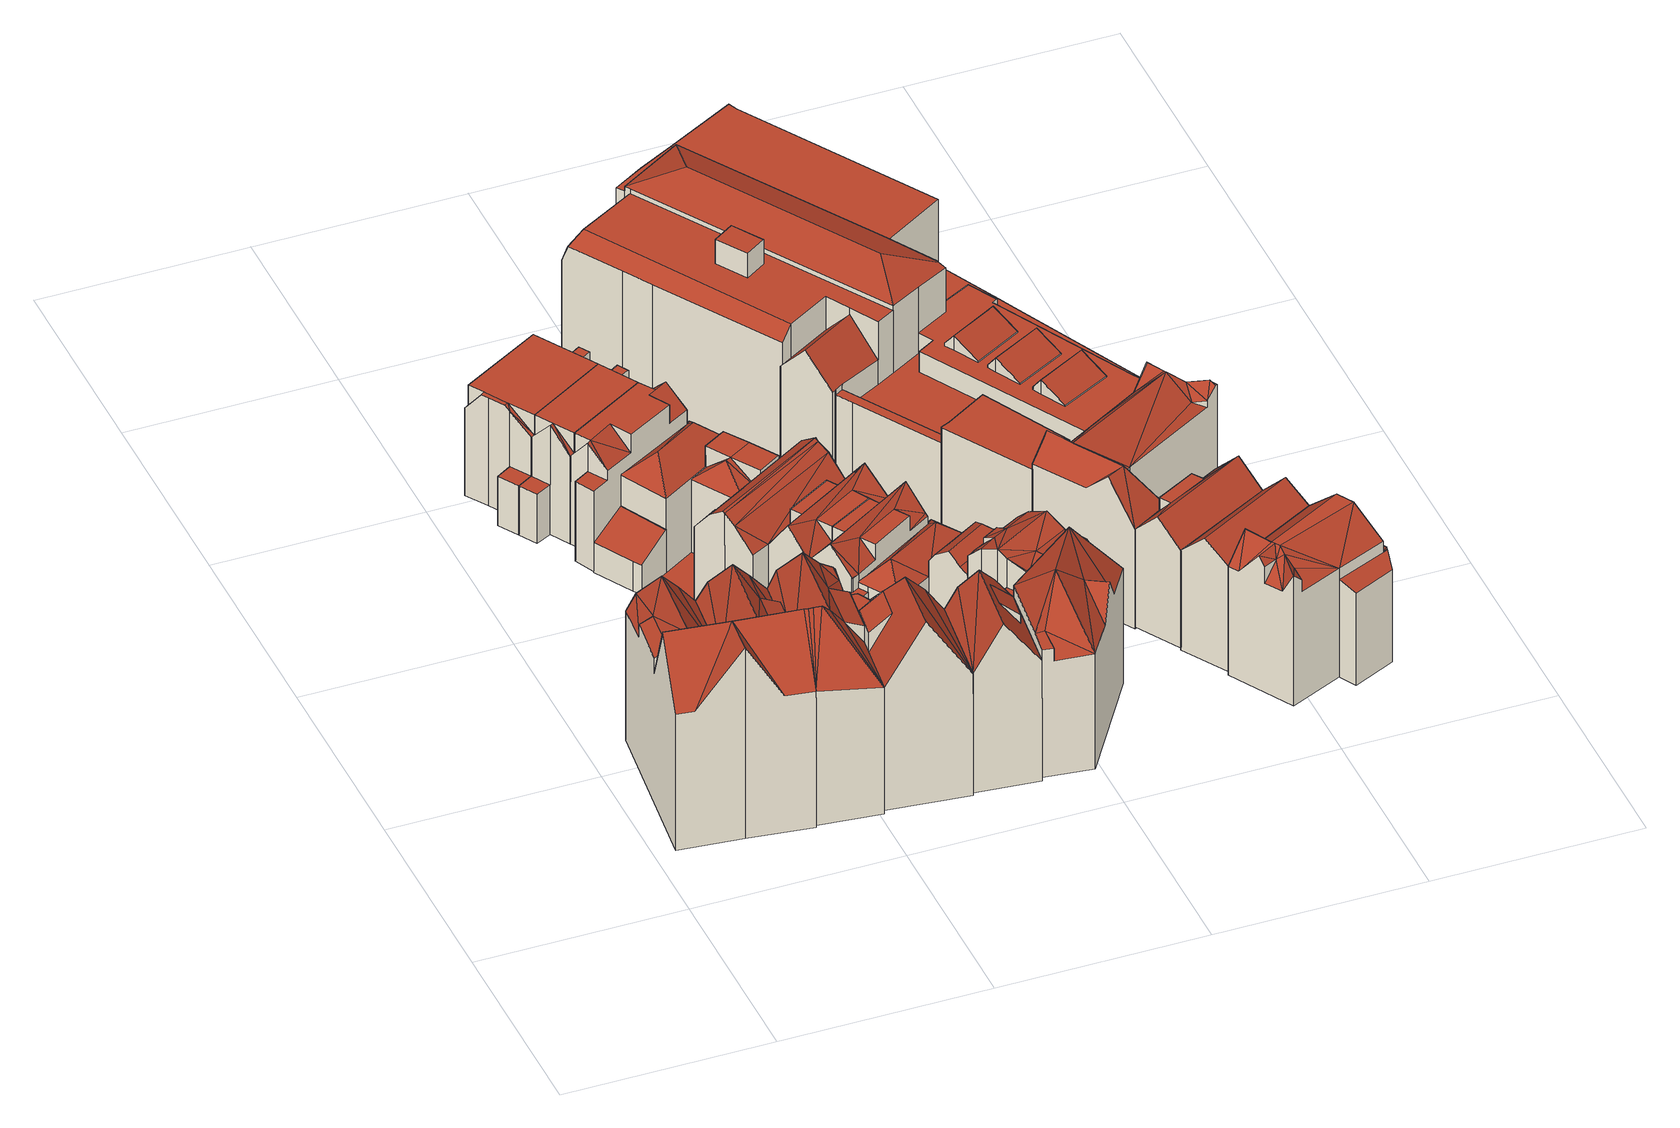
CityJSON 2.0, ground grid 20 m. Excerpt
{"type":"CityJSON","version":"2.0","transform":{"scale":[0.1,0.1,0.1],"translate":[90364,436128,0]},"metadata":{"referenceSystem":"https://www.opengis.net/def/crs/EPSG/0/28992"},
"CityObjects":{
"building1":{"type":"Building","attributes":{"measuredHeight":20.57,"yearOfConstruction":1911,"LAAGSTE_BOUWLAAG":"-1","AANTAL_BOUWLAGEN":"7","AANTAL_ADRESSEN":"3","WIJK":"Delfshaven","PANDSOORT":"Tussenpand","BUURT":"Tussendijken","HOOGSTE_BOUWLAAG":"3"},"address":[{"CountryName":"Nederland","LocalityName":"Rotterdam","ThoroughfareNumber":"9-11","ThoroughfareName":"Schiedamseweg","PostalCode":"3026AA"}],"geometry":[{"type":"Solid","lod":"2","boundaries":[[[[0,1,2]],[[3,4,5]],[[6,7,8,9,10,11]],[[12,13,11,10,14,15]],[[16,17,5,4,2,1,15,14,18]],[[19,16,18,9,8]],[[7,19,8]],[[13,12,20]],[[11,13,6]],[[6,20,21]],[[6,13,20]],[[6,21,7]],[[7,21,17]],[[21,5,17]],[[12,15,1]],[[20,0,21]],[[12,1,0]],[[21,0,3]],[[20,12,0]],[[21,3,5]],[[7,17,16,19]],[[0,2,4,3]],[[9,18,14,10]]]],"semantics":{"surfaces":[{"type":"WallSurface"},{"type":"RoofSurface"},{"type":"GroundSurface"}],"values":[[0,0,0,0,0,0,1,1,1,1,1,1,1,1,1,1,1,1,1,1,1,1,2]]}}]},
"building2":{"type":"Building","attributes":{"measuredHeight":20.52,"yearOfConstruction":1911,"LAAGSTE_BOUWLAAG":"-1","AANTAL_BOUWLAGEN":"7","AANTAL_ADRESSEN":"2","WIJK":"Delfshaven","PANDSOORT":"Tussenpand","BUURT":"Tussendijken","HOOGSTE_BOUWLAAG":"3"},"address":[{"CountryName":"Nederland","LocalityName":"Rotterdam","ThoroughfareNumber":"9-9","ThoroughfareName":"Schiedamseweg","PostalCode":"3026AA"}],"geometry":[{"type":"Solid","lod":"2","boundaries":[[[[22,23,8,9,24]],[[6,11,10,9,8,7]],[[25,26,27,28,29,22,24,30]],[[27,26,31]],[[32,25,30,10,11,33]],[[32,33,34]],[[28,35,29]],[[29,36,7]],[[29,35,36]],[[36,6,7]],[[33,11,6]],[[34,6,36]],[[34,33,6]],[[29,7,23,22]],[[31,36,35]],[[32,34,31]],[[25,32,26]],[[26,32,31]],[[31,34,36]],[[27,31,35,28]],[[23,7,8]],[[24,9,10,30]]]],"semantics":{"surfaces":[{"type":"WallSurface"},{"type":"RoofSurface"},{"type":"GroundSurface"}],"values":[[0,0,0,0,0,1,1,1,1,1,1,1,1,1,1,1,1,1,1,1,1,2]]}}]},
"building3":{"type":"Building","attributes":{"measuredHeight":20.33,"yearOfConstruction":1911,"LAAGSTE_BOUWLAAG":"-1","AANTAL_BOUWLAGEN":"6","AANTAL_ADRESSEN":"3","WIJK":"Delfshaven","PANDSOORT":"Tussenpand","BUURT":"Tussendijken","HOOGSTE_BOUWLAAG":"3"},"address":[{"CountryName":"Nederland","LocalityName":"Rotterdam","ThoroughfareNumber":"5-7","ThoroughfareName":"Schiedamseweg","PostalCode":"3026AA"}],"geometry":[{"type":"Solid","lod":"2","boundaries":[[[[37,38,39,40]],[[25,41,42,39,38,43]],[[40,44,45,37]],[[46,47,48,49,50,45,44,51]],[[49,22,52,50]],[[47,53,48]],[[52,22,29,54,25,43]],[[46,51,55]],[[46,55,53,47]],[[56,57,58]],[[56,29,59]],[[56,54,29]],[[56,59,57]],[[41,25,54]],[[60,54,56]],[[60,41,54]],[[49,58,22]],[[57,59,22]],[[58,57,22]],[[59,29,22]],[[49,56,58]],[[49,53,56]],[[48,53,49]],[[55,60,56]],[[55,56,53]],[[44,39,42]],[[44,55,51]],[[40,39,44]],[[44,42,55]],[[42,60,55]],[[42,41,60]],[[37,45,50,52,43,38]]]],"semantics":{"surfaces":[{"type":"WallSurface"},{"type":"RoofSurface"},{"type":"GroundSurface"}],"values":[[0,0,0,0,0,0,0,0,1,1,1,1,1,1,1,1,1,1,1,1,1,1,1,1,1,1,1,1,1,1,1,2]]}}]},
"building4":{"type":"Building","attributes":{"measuredHeight":11.63,"yearOfConstruction":1896,"LAAGSTE_BOUWLAAG":1,"AANTAL_BOUWLAGEN":4,"AANTAL_ADRESSEN":2,"WIJK":"Delfshaven","PANDSOORT":"Tussenpand","BUURT":"Tussendijken","HOOGSTE_BOUWLAAG":2},"address":[{"CountryName":"Nederland","LocalityName":"Rotterdam","ThoroughfareNumber":"471-471","ThoroughfareName":"Mathenesserdijk","PostalCode":"3026GJ"}],"children":["building4-1"],"geometry":[{"type":"Solid","lod":"2","boundaries":[[[[61,62,63]],[[64,61,63,65]],[[65,66,64]],[[67,66,65,63,62]],[[68,69,70,71]],[[72,73,74,75,76]],[[69,77,76,75,78,70]],[[78,79,80,70]],[[81,82,83,84,68,71,85,86,87]],[[83,88,84]],[[89,90,91,92]],[[87,89,92,81]],[[93,94,95]],[[85,80,79,86]],[[96,91,90,74,73,95,94]],[[69,88,77]],[[68,84,69]],[[69,84,88]],[[82,96,94,93,88,83]],[[70,80,85,71]],[[72,93,95]],[[72,95,73]],[[76,77,88,93,72]],[[92,62,61]],[[67,82,66]],[[82,62,96]],[[92,91,96]],[[64,81,92]],[[92,96,62]],[[82,81,64]],[[66,82,64]],[[67,62,82]],[[64,92,61]],[[89,87,86,79,78,75,74,90]]]],"semantics":{"surfaces":[{"type":"WallSurface"},{"type":"RoofSurface"},{"type":"GroundSurface"}],"values":[[0,0,0,1,0,0,0,0,0,0,0,0,0,0,0,1,1,1,1,1,1,1,1,1,1,1,1,1,1,1,1,1,1,2]]}}]},
"building4-1":{"type":"BuildingInstallation","parents":["building4"],"geometry":[{"type":"MultiSurface","lod":"2","boundaries":[[[61,62,63]],[[64,61,63,65]],[[65,66,64]],[[67,66,65,63,62]]],"semantics":{"surfaces":[{"type":"WallSurface"},{"type":"RoofSurface"}],"values":[0,0,0,1]}}]},
"building5":{"type":"Building","attributes":{"measuredHeight":19.9,"yearOfConstruction":1911,"LAAGSTE_BOUWLAAG":"-1","AANTAL_BOUWLAGEN":"6","AANTAL_ADRESSEN":"1","WIJK":"Delfshaven","PANDSOORT":"Tussenpand","BUURT":"Tussendijken","HOOGSTE_BOUWLAAG":"3"},"address":[{"CountryName":"Nederland","LocalityName":"Rotterdam","ThoroughfareNumber":"5B","ThoroughfareName":"Schiedamseweg","PostalCode":"3026AA"}],"geometry":[{"type":"Solid","lod":"2","boundaries":[[[[97,98,99,100,101]],[[102,103,104]],[[105,106,107]],[[108,109,110,111,112,113,102,104,107,106,114]],[[115,116,113,112,117]],[[118,119,120,121]],[[119,100,99,120]],[[101,111,110,97]],[[122,99,98,123]],[[124,122,123,125,126]],[[127,125,123,128]],[[114,127,128,108]],[[115,117,129,130,124,126]],[[129,118,121,130]],[[107,104,103,105]],[[102,113,116,131,127,114,106,105,103]],[[110,109,108,128,123,98,97]],[[131,125,127]],[[125,131,115]],[[125,115,126]],[[131,116,115]],[[120,99,122,124,130,121]],[[111,101,100,119,118,129,117,112]]]],"semantics":{"surfaces":[{"type":"WallSurface"},{"type":"RoofSurface"},{"type":"GroundSurface"}],"values":[[0,0,0,0,0,0,0,0,0,0,0,0,0,0,1,1,1,1,1,1,1,1,2]]}}]},
"building6":{"type":"Building","attributes":{"measuredHeight":11.65,"yearOfConstruction":1896,"LAAGSTE_BOUWLAAG":0,"AANTAL_BOUWLAGEN":3,"AANTAL_ADRESSEN":1,"WIJK":"Delfshaven","PANDSOORT":"Tussenpand","BUURT":"Tussendijken","HOOGSTE_BOUWLAAG":2},"address":[{"CountryName":"Nederland","LocalityName":"Rotterdam","ThoroughfareNumber":"473","ThoroughfareName":"Mathenesserdijk","PostalCode":"3026GJ"}],"children":["building6-1"],"geometry":[{"type":"Solid","lod":"2","boundaries":[[[[132,133,134]],[[135,136,137,138,139]],[[136,132,134,137]],[[137,134,133,139,138]],[[140,141,142,143,144,145,146]],[[68,84,83,82,81,87,86,85,71]],[[146,147,140]],[[147,83,84]],[[143,87,81,144]],[[148,85,86,149]],[[150,68,71,151]],[[152,142,141,150,151]],[[151,148,149,152]],[[147,146,145,82,83]],[[147,150,141]],[[147,141,140]],[[71,85,148,151]],[[84,68,150]],[[147,84,150]],[[132,81,82]],[[135,139,145]],[[135,144,136]],[[132,82,133]],[[135,145,144]],[[82,145,139]],[[136,144,81,132]],[[82,139,133]],[[152,149,86,87,143,142]]]],"semantics":{"surfaces":[{"type":"WallSurface"},{"type":"RoofSurface"},{"type":"GroundSurface"}],"values":[[0,0,0,1,0,0,0,0,0,0,0,0,0,1,1,1,1,1,1,1,1,1,1,1,1,1,1,2]]}}]},
"building6-1":{"type":"BuildingInstallation","parents":["building6"],"geometry":[{"type":"MultiSurface","lod":"2","boundaries":[[[132,133,134]],[[135,136,137,138,139]],[[136,132,134,137]],[[137,134,133,139,138]]],"semantics":{"surfaces":[{"type":"WallSurface"},{"type":"RoofSurface"}],"values":[0,0,0,1]}}]},
"building7":{"type":"Building","attributes":{"measuredHeight":11.61,"yearOfConstruction":1897,"LAAGSTE_BOUWLAAG":"0","AANTAL_BOUWLAGEN":"3","AANTAL_ADRESSEN":"2","WIJK":"Delfshaven","PANDSOORT":"Tussenpand","BUURT":"Tussendijken","HOOGSTE_BOUWLAAG":"2"},"address":[{"CountryName":"Nederland","LocalityName":"Rotterdam","ThoroughfareNumber":"475-475","ThoroughfareName":"Mathenesserdijk","PostalCode":"3026GJ"}],"geometry":[{"type":"Solid","lod":"2","boundaries":[[[[153,154,155]],[[156,157,158,143,144]],[[159,146,140]],[[160,161,162]],[[142,141,140,146,145,144,143]],[[163,164,165,166]],[[167,165,164,168]],[[153,160,162,169,170,167,168,158,157,154]],[[163,166,171,141,142]],[[169,171,166,170]],[[144,145,172]],[[162,159,169]],[[169,159,171]],[[162,161,159]],[[159,140,141]],[[159,141,171]],[[156,144,172]],[[172,155,154,157,156]],[[159,161,160,153,155,172,145,146]],[[166,165,167,170]],[[142,143,158,168,164,163]]]],"semantics":{"surfaces":[{"type":"WallSurface"},{"type":"RoofSurface"},{"type":"GroundSurface"}],"values":[[0,0,0,0,0,0,0,0,0,0,1,1,1,1,1,1,1,1,1,1,2]]}}]},
"building8":{"type":"Building","attributes":{"measuredHeight":10.4,"yearOfConstruction":1897,"LAAGSTE_BOUWLAAG":"-0.5","AANTAL_BOUWLAGEN":"4","AANTAL_ADRESSEN":"1","WIJK":"Delfshaven","PANDSOORT":"Tussenpand","BUURT":"Tussendijken","HOOGSTE_BOUWLAAG":"2"},"address":[{"CountryName":"Nederland","LocalityName":"Rotterdam","ThoroughfareNumber":"477","ThoroughfareName":"Mathenesserdijk","PostalCode":"3026GJ"}],"children":["building8-1","building8-2"]},
"building8-1":{"type":"BuildingPart","parents":["building8"],"geometry":[{"type":"Solid","lod":"2","boundaries":[[[[173,174,175,176]],[[177,178,179,180]],[[181,177,180,182]],[[176,181,182,173]],[[174,179,178,175]],[[181,176,175,178,177]],[[180,179,174,173,182]]]],"semantics":{"surfaces":[{"type":"ClosureSurface"},{"type":"WallSurface"},{"type":"RoofSurface"},{"type":"GroundSurface"}],"values":[[0,1,1,1,1,2,3]]}}]},
"building8-2":{"type":"BuildingPart","parents":["building8"],"geometry":[{"type":"Solid","lod":"2","boundaries":[[[[176,173,183,184,185]],[[186,187,188,189]],[[185,190,175,176]],[[190,188,187,174,175]],[[183,186,189,184]],[[191,190,185]],[[189,188,192]],[[188,190,191]],[[188,191,192]],[[192,191,185,184]],[[184,189,192]],[[173,174,187,186,183]],[[176,175,174,173]]]],"semantics":{"surfaces":[{"type":"WallSurface"},{"type":"RoofSurface"},{"type":"GroundSurface"},{"type":"ClosureSurface"}],"values":[[0,0,0,0,0,1,1,1,1,1,1,2,3]]}}]},
"building9":{"type":"Building","attributes":{"measuredHeight":10.39,"yearOfConstruction":1897,"LAAGSTE_BOUWLAAG":"-1","AANTAL_BOUWLAGEN":"5","AANTAL_ADRESSEN":"2","WIJK":"Delfshaven","PANDSOORT":"Tussenpand","BUURT":"Tussendijken","HOOGSTE_BOUWLAAG":"3"},"address":[{"CountryName":"Nederland","LocalityName":"Rotterdam","ThoroughfareNumber":"479-479","ThoroughfareName":"Mathenesserdijk","PostalCode":"3026GK"}],"children":["building9-1","building9-2"]},
"building9-1":{"type":"BuildingPart","parents":["building9"],"geometry":[{"type":"Solid","lod":"2","boundaries":[[[[193,194,195,196]],[[197,198,182,199]],[[194,197,199,195]],[[200,193,196,201]],[[202,200,201,203]],[[204,182,198,205]],[[198,197,194,193,200,202,205]],[[203,201,196,195,199,182,204]],[[203,204,205,202]]]],"semantics":{"surfaces":[{"type":"WallSurface"},{"type":"RoofSurface"},{"type":"GroundSurface"},{"type":"ClosureSurface"}],"values":[[0,0,0,0,0,0,1,2,3]]}}]},
"building9-2":{"type":"BuildingPart","parents":["building9"],"geometry":[{"type":"Solid","lod":"2","boundaries":[[[[206,207,184,183,204,205,208,209,210]],[[211,212,213,214]],[[215,216,217,218,219,202,203,220,221]],[[222,207,206]],[[215,222,216]],[[219,208,205,202]],[[223,210,209]],[[217,223,218]],[[220,213,212,221]],[[214,183,184,211]],[[221,212,215]],[[211,222,212]],[[212,222,215]],[[224,209,208]],[[223,209,224]],[[219,224,208]],[[222,223,217,216]],[[184,207,222]],[[206,210,223,222]],[[211,184,222]],[[218,224,219]],[[218,223,224]],[[204,183,214,213,220,203]],[[202,205,204,203]]]],"semantics":{"surfaces":[{"type":"WallSurface"},{"type":"RoofSurface"},{"type":"GroundSurface"},{"type":"ClosureSurface"}],"values":[[0,0,0,0,0,0,0,0,0,0,1,1,1,1,1,1,1,1,1,1,1,1,2,3]]}}]},
"building10":{"type":"Building","attributes":{"measuredHeight":17.69},"children":["building10-1"],"geometry":[{"type":"Solid","lod":"2","boundaries":[[[[225,226,227]],[[226,228,229,227]],[[228,230,229]],[[225,230,228,226]],[[231,232,233,234,235]],[[124,236,237,115,126]],[[231,238,115,237,232]],[[239,240,241,242]],[[126,239,242,124]],[[240,235,234,241]],[[126,115,239]],[[243,240,239]],[[115,238,243]],[[239,115,243]],[[231,235,240,243,238],[227,229,230,225]],[[232,237,236,244,245,233]],[[244,236,124,242]],[[233,245,241,234]],[[245,244,242,241]]]],"semantics":{"surfaces":[{"type":"WallSurface"},{"type":"RoofSurface"},{"type":"GroundSurface"},{"type":"ClosureSurface"}],"values":[[0,0,0,1,0,0,0,0,0,0,1,1,1,1,1,2,3,3,3]]}}]},
"building10-1":{"type":"BuildingInstallation","parents":["building10"],"geometry":[{"type":"MultiSurface","lod":"2","boundaries":[[[225,230,228,226]],[[225,226,227]],[[226,228,229,227]],[[228,230,229]]],"semantics":{"surfaces":[{"type":"RoofSurface"},{"type":"WallSurface"}],"values":[0,1,1,1]}}]},
"building11":{"type":"Building","attributes":{"measuredHeight":13.03,"yearOfConstruction":1897,"LAAGSTE_BOUWLAAG":"-1","AANTAL_BOUWLAGEN":"4","AANTAL_ADRESSEN":"4","WIJK":"Delfshaven","PANDSOORT":"Tussenpand","BUURT":"Tussendijken","HOOGSTE_BOUWLAAG":"2"},"address":[{"CountryName":"Nederland","LocalityName":"Rotterdam","ThoroughfareNumber":"481-483","ThoroughfareName":"Mathenesserdijk","PostalCode":"3026GK"}],"geometry":[{"type":"Solid","lod":"2","boundaries":[[[[220,201,246,247]],[[201,196,248,246]],[[249,250,251,252,253]],[[254,253,252,220,247,255]],[[196,195,256,248]],[[195,199,257,256]],[[258,259,260,257,199,261]],[[262,263,264,258,261]],[[265,263,262,266]],[[250,265,266,251]],[[255,260,259,254]],[[253,258,264]],[[249,253,264]],[[254,259,258]],[[253,254,258]],[[255,247,246]],[[246,248,260]],[[255,246,260]],[[248,256,260]],[[256,257,260]],[[265,264,263]],[[250,249,265]],[[249,264,265]],[[220,252,251,266,262,261,199,195,196,201]]]],"semantics":{"surfaces":[{"type":"WallSurface"},{"type":"RoofSurface"},{"type":"GroundSurface"}],"values":[[0,0,0,0,0,0,0,0,0,0,1,1,1,1,1,1,1,1,1,1,1,1,1,2]]}}]},
"building12":{"type":"Building","attributes":{"measuredHeight":12.34,"yearOfConstruction":1897,"LAAGSTE_BOUWLAAG":"-0.5","AANTAL_BOUWLAGEN":"5","AANTAL_ADRESSEN":"2","WIJK":"Delfshaven","PANDSOORT":"Tussenpand","BUURT":"Tussendijken","HOOGSTE_BOUWLAAG":"2"},"address":[{"CountryName":"Nederland","LocalityName":"Rotterdam","ThoroughfareNumber":"485-485","ThoroughfareName":"Mathenesserdijk","PostalCode":"3026GK"}],"geometry":[{"type":"Solid","lod":"2","boundaries":[[[[267,268,269,270,250]],[[271,272,273]],[[274,275,276,277,265]],[[278,279,280]],[[281,282,271,273,276,275,269,268]],[[283,284,285]],[[281,286,282]],[[280,279,285,284,250,270,274,265]],[[285,279,278,283]],[[273,272,276]],[[267,272,286]],[[272,277,276]],[[267,277,272]],[[268,286,281]],[[268,267,286]],[[250,284,283]],[[278,280,265]],[[267,283,278]],[[267,250,283]],[[267,278,277]],[[278,265,277]],[[286,272,271,282]],[[269,275,274,270]]]],"semantics":{"surfaces":[{"type":"WallSurface"},{"type":"RoofSurface"},{"type":"GroundSurface"}],"values":[[0,0,0,0,0,0,0,0,1,1,1,1,1,1,1,1,1,1,1,1,1,1,2]]}}]},
"building13":{"type":"Building","attributes":{"measuredHeight":17.69,"yearOfConstruction":1912,"LAAGSTE_BOUWLAAG":"-1","AANTAL_BOUWLAGEN":"6","AANTAL_ADRESSEN":"3","WIJK":"Delfshaven","PANDSOORT":"Tussenpand","BUURT":"Tussendijken","HOOGSTE_BOUWLAAG":"3"},"address":[{"CountryName":"Nederland","LocalityName":"Rotterdam","ThoroughfareNumber":"3-3","ThoroughfareName":"Schiedamseweg","PostalCode":"3026AA"}],"children":["building13-1"]},
"building13-1":{"type":"BuildingPart","attributes":{"measuredHeight":4.65},"parents":["building13"],"geometry":[{"type":"Solid","lod":"2","boundaries":[[[[245,233,234,241]],[[287,288,130,121]],[[288,236,124,130]],[[233,287,121,234]],[[124,242,241,234,121,130]],[[245,244,236,288,287,233]],[[236,244,242,124]],[[244,245,241,242]]]],"semantics":{"surfaces":[{"type":"ClosureSurface"},{"type":"WallSurface"},{"type":"RoofSurface"},{"type":"GroundSurface"}],"values":[[0,1,1,1,2,3,0,0]]}}]},
"building14":{"type":"Building","attributes":{"measuredHeight":12.3,"yearOfConstruction":1897,"LAAGSTE_BOUWLAAG":"0","AANTAL_BOUWLAGEN":"1","AANTAL_ADRESSEN":"2","WIJK":"Delfshaven","BUURT":"Tussendijken","HOOGSTE_BOUWLAAG":"0"},"address":[{"CountryName":"Nederland","LocalityName":"Rotterdam","ThoroughfareNumber":"487-487","ThoroughfareName":"Mathenesserdijk","PostalCode":"3026GK"}],"geometry":[{"type":"Solid","lod":"2","boundaries":[[[[289,290,291]],[[292,281,282]],[[293,271,273]],[[294,295,296,297]],[[298,299,300]],[[276,275,296,295,301]],[[294,297,302,303]],[[290,289,298,300,303,302,304,305]],[[306,307,308,269,268]],[[304,308,307,305]],[[282,281,268,269,275,276,273,271]],[[303,301,295]],[[303,295,294]],[[300,299,303]],[[299,301,303]],[[306,299,291]],[[306,301,299]],[[305,307,290]],[[307,291,290]],[[307,306,291]],[[282,271,293,292]],[[291,299,298,289]],[[268,281,292]],[[293,273,276]],[[306,292,293]],[[306,268,292]],[[306,293,301]],[[293,276,301]],[[304,302,297,296,275,269,308]]]],"semantics":{"surfaces":[{"type":"WallSurface"},{"type":"RoofSurface"},{"type":"GroundSurface"}],"values":[[0,0,0,0,0,0,0,0,0,0,0,1,1,1,1,1,1,1,1,1,1,1,1,1,1,1,1,1,2]]}}]},
"building15":{"type":"Building","attributes":{"measuredHeight":10.93,"yearOfConstruction":1892,"LAAGSTE_BOUWLAAG":"0","AANTAL_BOUWLAGEN":"3","AANTAL_ADRESSEN":"1","WIJK":"Delfshaven","PANDSOORT":"Tussenpand","BUURT":"Tussendijken","HOOGSTE_BOUWLAAG":"2"},"address":[{"CountryName":"Nederland","LocalityName":"Rotterdam","ThoroughfareNumber":"491","ThoroughfareName":"Mathenesserdijk","PostalCode":"3026GK"}],"geometry":[{"type":"Solid","lod":"2","boundaries":[[[[309,310,308,304]],[[311,312,313,314]],[[312,308,310,313]],[[304,302,315,309]],[[316,315,302,297,317,318]],[[297,296,319,317]],[[296,320,321,319]],[[322,321,320,323]],[[324,322,323,325]],[[326,327,328,329]],[[314,326,329,311]],[[324,325,328,327,330]],[[330,316,318,324]],[[331,316,330,327]],[[313,309,332]],[[313,310,309]],[[331,315,316]],[[309,331,332]],[[309,315,331]],[[326,331,327]],[[332,331,326]],[[314,332,326]],[[314,313,332]],[[319,321,322,324,318,317]],[[308,312,311,329,328,325,323,320,296,297,302,304]]]],"semantics":{"surfaces":[{"type":"WallSurface"},{"type":"RoofSurface"},{"type":"GroundSurface"}],"values":[[0,0,0,0,0,0,0,0,0,0,0,0,0,1,1,1,1,1,1,1,1,1,1,1,2]]}}]},
"building16":{"type":"Building","attributes":{"measuredHeight":14.86,"yearOfConstruction":1912,"LAAGSTE_BOUWLAAG":"2","AANTAL_BOUWLAGEN":"6","AANTAL_ADRESSEN":"3","WIJK":"Delfshaven","PANDSOORT":"Tussenpand","BUURT":"Tussendijken","HOOGSTE_BOUWLAAG":"3"},"address":[{"CountryName":"Nederland","LocalityName":"Rotterdam","ThoroughfareNumber":"493-493","ThoroughfareName":"Mathenesserdijk","PostalCode":"3026GK"}],"children":["building16-1","building16-2"]},
"building16-1":{"type":"BuildingPart","parents":["building16"],"geometry":[{"type":"Solid","lod":"2","boundaries":[[[[333,334,335,336,337,338]],[[339,337,336,340]],[[341,333,338,342]],[[343,344,345,334,333,341]],[[342,338,337,339]],[[346,347,348,349,340,336,335]],[[348,347,344,343]],[[346,335,334,345]],[[342,349,348,343,341]],[[347,346,345,344]],[[342,339,340,349]]]],"semantics":{"surfaces":[{"type":"WallSurface"},{"type":"RoofSurface"},{"type":"GroundSurface"},{"type":"ClosureSurface"}],"values":[[0,0,0,1,1,2,3,3,3,3,3]]}}]},
"building16-2":{"type":"BuildingPart","parents":["building16"],"geometry":[{"type":"Solid","lod":"2","boundaries":[[[[350,351,352,335,334]],[[353,354,355,356,357,358,359,360]],[[357,352,351,358]],[[361,362,363]],[[364,365,366,367,356,355,368]],[[369,350,334,345]],[[370,354,353]],[[371,341,342,339,372]],[[343,341,371,373]],[[374,375,372,339,340]],[[376,375,374,377,378,379]],[[366,362,361,378,377,367]],[[380,360,359]],[[343,373,381,382,344]],[[382,369,345,344]],[[379,381,373,376]],[[364,368,370]],[[370,380,382]],[[370,353,360]],[[370,360,380]],[[380,369,382]],[[364,370,382]],[[361,363,378]],[[378,381,379]],[[363,381,378]],[[365,364,363]],[[363,382,381]],[[364,382,363]],[[380,359,358]],[[369,351,350]],[[380,358,369]],[[369,358,351]],[[365,363,362,366]],[[355,354,370,368]],[[373,371,372,375,376]],[[348,347,346,335,352,357,356,367,377,374,340,349]],[[341,343,348,349,342]],[[345,334,335,346]],[[344,345,346,347]],[[343,344,347,348]],[[349,340,339,342]]]],"semantics":{"surfaces":[{"type":"WallSurface"},{"type":"RoofSurface"},{"type":"GroundSurface"},{"type":"ClosureSurface"}],"values":[[0,0,0,0,0,0,0,0,0,0,0,0,0,0,0,0,1,1,1,1,1,1,1,1,1,1,1,1,1,1,1,1,1,1,1,2,3,3,3,3,3]]}}]},
"building17":{"type":"Building","attributes":{"measuredHeight":18.66,"yearOfConstruction":1912,"LAAGSTE_BOUWLAAG":"0","AANTAL_BOUWLAGEN":"5","AANTAL_ADRESSEN":"4","WIJK":"Delfshaven","PANDSOORT":"Tussenpand","BUURT":"Tussendijken","HOOGSTE_BOUWLAAG":"3"},"address":[{"CountryName":"Nederland","LocalityName":"Rotterdam","ThoroughfareNumber":"1-1","ThoroughfareName":"Schiedamseweg","PostalCode":"3026AA"}],"geometry":[{"type":"Solid","lod":"2","boundaries":[[[[383,384,385,386,387,388,389]],[[390,391,392,385,384,393]],[[394,395,396]],[[389,396,395,397,398,383]],[[399,378,400,390,393]],[[399,401,402,378]],[[403,402,401,398,397]],[[404,402,403]],[[387,405,388]],[[404,403,394]],[[389,394,396]],[[389,404,394]],[[400,378,406]],[[406,402,404]],[[406,378,402]],[[385,392,407]],[[407,400,406]],[[385,407,406]],[[388,405,389]],[[386,406,405]],[[405,404,389]],[[385,406,386]],[[406,404,405]],[[390,400,407,391]],[[392,391,407]],[[386,405,387]],[[394,403,397,395]],[[393,384,383,398,401,399]]]],"semantics":{"surfaces":[{"type":"WallSurface"},{"type":"RoofSurface"},{"type":"GroundSurface"}],"values":[[0,0,0,0,0,0,0,1,1,1,1,1,1,1,1,1,1,1,1,1,1,1,1,1,1,1,1,2]]}}]},
"building18":{"type":"Building","attributes":{"measuredHeight":11.76,"yearOfConstruction":1912,"LAAGSTE_BOUWLAAG":"-1","AANTAL_BOUWLAGEN":"7","WIJK":"Delfshaven","PANDSOORT":"Tussenpand","BUURT":"Tussendijken","HOOGSTE_BOUWLAAG":"3"},"geometry":[{"type":"Solid","lod":"2","boundaries":[[[[408,409,410,411]],[[412,413,414,415]],[[416,408,411,417]],[[415,418,419,412]],[[410,409,414,413,420,421,422]],[[417,419,418,416]],[[423,424,425]],[[424,422,421,425]],[[424,410,422]],[[411,410,424]],[[412,419,413]],[[417,423,419]],[[419,423,413]],[[423,420,413]],[[425,421,420,423]],[[417,411,424,423]],[[409,408,416,418,415,414]]]],"semantics":{"surfaces":[{"type":"WallSurface"},{"type":"RoofSurface"},{"type":"GroundSurface"}],"values":[[0,0,0,0,0,0,1,1,1,1,1,1,1,1,1,1,2]]}}]},
"building19":{"type":"Building","attributes":{"measuredHeight":17.91},"children":["building19-1","building19-2","building19-3"],"geometry":[{"type":"Solid","lod":"2","boundaries":[[[[426,427,428,429]],[[427,430,431,428]],[[432,426,429,433]],[[433,434,435,432]],[[434,436,437,435]],[[436,431,430,437]],[[433,429,428,431]],[[431,436,434,433]],[[438,439,440,441]],[[442,443,444,445]],[[446,447,448,449]],[[447,442,445,448]],[[449,438,441,446]],[[439,444,443,440]],[[449,448,445,444]],[[444,439,438,449]],[[450,451,452,453]],[[454,450,453,455]],[[456,452,451,457]],[[458,459,460,461]],[[459,456,457,460]],[[461,454,455,458]],[[451,450,454,461]],[[461,460,457,451]],[[462,463,464,465]],[[466,467,468,469,470]],[[471,472,473,474,475]],[[471,468,467,472]],[[476,477,478,479]],[[477,480,481,478]],[[482,483,484,485]],[[486,487,488,489]],[[490,471,475,491]],[[492,474,473,493]],[[494,495,496,497]],[[498,499,500,501]],[[483,502,503,484]],[[504,482,485,505]],[[506,507,508,509]],[[510,511,512,513,514]],[[513,486,489,514]],[[480,515,516,481]],[[517,518,519,520]],[[521,522,523,524]],[[525,523,522,526]],[[509,527,497,506]],[[528,529,530,531]],[[532,533,534,535,536]],[[537,533,532,538]],[[539,540,508,507,541]],[[507,542,543,541]],[[539,544,545,540]],[[546,525,526,547]],[[531,546,547,548]],[[549,550,551,552]],[[552,496,495,553,549]],[[543,542,554,555,556,557]],[[558,551,550,555,554]],[[556,559,560,557]],[[561,562,528,531,548]],[[560,559,563,564,565]],[[563,566,567,564]],[[566,562,561,567]],[[538,568,530,529,537]],[[534,569,570,535]],[[569,469,468,570]],[[470,571,572,466]],[[572,571,573,574,464,463,492,493]],[[573,575,576,574]],[[497,527,577,578,579,494]],[[577,580,581,578]],[[580,582,583,581]],[[499,462,465,500]],[[511,510,576,575,517,520]],[[515,476,479,516]],[[584,579,578,585]],[[544,521,524,586,587]],[[588,545,544,587,498,501]],[[589,490,491,586,524]],[[582,588,501,583]],[[535,490,589,536]],[[502,504,505,503]],[[487,584,585,488]],[[539,541,543,590]],[[472,467,466,572,493,473]],[[589,524,523,568,538,532,536]],[[500,465,464,574,576,510,514,489,488,585,578,581,583,501],[456,459,458,455,453,452],[435,437,430,427,426,432],[440,443,442,447,446,441]],[[508,591,509]],[[558,554,542,507,506]],[[565,590,543,557,560]],[[551,558,506,497,496,552]],[[504,502,483,482]],[[540,545,592,591,508]],[[547,526,522,521,544,539,590],[485,484,503,505]],[[590,565,564,567,561,548,547]],[[588,582,580,592,545]],[[527,509,591,592,580,577]],[[570,468,471,490,535]],[[463,462,499,498,587,586,491,475,474,492],[516,479,478,481]],[[546,531,530,568,523,525]],[[511,520,519,512]],[[575,573,571,470,469,569,534,533,537,529,528,562,566,563,559,556,555,550,549,553,593,594,595,596,597,598,518,517],[477,476,515,480]],[[594,593,494,579]],[[596,595,584,487]],[[595,594,579,584]],[[518,598,512,519]],[[512,598,597,486,513]],[[593,553,495,494]],[[597,596,487,486]]]],"semantics":{"surfaces":[{"type":"WallSurface"},{"type":"RoofSurface"},{"type":"GroundSurface"},{"type":"ClosureSurface"}],"values":[[0,0,0,0,0,0,1,1,0,0,0,0,0,0,1,1,0,0,0,0,0,0,1,1,0,0,0,0,0,0,0,0,0,0,0,0,0,0,0,0,0,0,0,0,0,0,0,0,0,0,0,0,0,0,0,0,0,0,0,0,0,0,0,0,0,0,0,0,0,0,0,0,0,0,0,0,0,0,0,0,0,0,0,1,1,1,1,1,1,1,1,1,1,1,1,1,1,1,1,1,1,2,3,3,3,3,3,3,3]]}}]},
"building19-1":{"type":"BuildingInstallation","parents":["building19"],"geometry":[{"type":"MultiSurface","lod":"2","boundaries":[[[438,439,440,441]],[[442,443,444,445]],[[446,447,448,449]],[[447,442,445,448]],[[449,438,441,446]],[[439,444,443,440]],[[449,448,445,444]],[[444,439,438,449]]],"semantics":{"surfaces":[{"type":"WallSurface"},{"type":"RoofSurface"}],"values":[0,0,0,0,0,0,1,1]}}]},
"building19-2":{"type":"BuildingInstallation","parents":["building19"],"geometry":[{"type":"MultiSurface","lod":"2","boundaries":[[[426,427,428,429]],[[427,430,431,428]],[[432,426,429,433]],[[433,434,435,432]],[[434,436,437,435]],[[436,431,430,437]],[[433,429,428,431]],[[431,436,434,433]]],"semantics":{"surfaces":[{"type":"WallSurface"},{"type":"RoofSurface"}],"values":[0,0,0,0,0,0,1,1]}}]},
"building19-3":{"type":"BuildingInstallation","parents":["building19"],"geometry":[{"type":"MultiSurface","lod":"2","boundaries":[[[450,451,452,453]],[[454,450,453,455]],[[456,452,451,457]],[[458,459,460,461]],[[459,456,457,460]],[[461,454,455,458]],[[451,450,454,461]],[[461,460,457,451]]],"semantics":{"surfaces":[{"type":"WallSurface"},{"type":"RoofSurface"}],"values":[0,0,0,0,0,0,1,1]}}]},
"building20":{"type":"Building","attributes":{"measuredHeight":13,"yearOfConstruction":1895,"LAAGSTE_BOUWLAAG":"0","AANTAL_BOUWLAGEN":"3","AANTAL_ADRESSEN":"2","WIJK":"Delfshaven","PANDSOORT":"Tussenpand","BUURT":"Tussendijken","HOOGSTE_BOUWLAAG":"2"},"address":[{"CountryName":"Nederland","LocalityName":"Rotterdam","ThoroughfareNumber":"434-434","ThoroughfareName":"Mathenesserdijk","PostalCode":"3026GV"}],"geometry":[{"type":"Solid","lod":"2","boundaries":[[[[599,600,601]],[[602,603,604]],[[605,606,607,608,609]],[[610,606,605,611]],[[612,610,611,613,614]],[[603,614,613,615,616,604]],[[600,616,615,609,608,601]],[[600,599,602,604,616]],[[614,603,602]],[[612,599,607]],[[612,602,599]],[[612,614,602]],[[599,601,608]],[[599,608,607]],[[612,607,606,610]],[[615,613,611,605,609]]]],"semantics":{"surfaces":[{"type":"WallSurface"},{"type":"RoofSurface"},{"type":"GroundSurface"}],"values":[[0,0,0,0,0,0,0,1,1,1,1,1,1,1,1,2]]}}]},
"building21":{"type":"Building","attributes":{"measuredHeight":15.06,"yearOfConstruction":1889,"LAAGSTE_BOUWLAAG":"-1","AANTAL_BOUWLAGEN":"4","AANTAL_ADRESSEN":"3","WIJK":"Delfshaven","PANDSOORT":"Tussenpand","BUURT":"Tussendijken","HOOGSTE_BOUWLAAG":"2"},"address":[{"CountryName":"Nederland","LocalityName":"Rotterdam","ThoroughfareNumber":"426-430","ThoroughfareName":"Mathenesserdijk","PostalCode":"3026GV"}],"geometry":[{"type":"Solid","lod":"2","boundaries":[[[[617,618,619,620]],[[621,608,622,623]],[[624,625,626,627,622,608]],[[628,629,630]],[[631,632,633]],[[623,634,635,621]],[[634,636,637,635]],[[638,639,640,641,642,629,628]],[[641,643,644,642]],[[643,617,620,644]],[[637,636,645,646,647]],[[647,648,637]],[[633,646,645,640,639,649,631]],[[618,627,626,650,651,652,653,654,655,619]],[[656,655,654]],[[621,635,657]],[[648,658,657]],[[635,637,648]],[[635,648,657]],[[621,657,608]],[[657,624,608]],[[647,658,648]],[[646,658,647]],[[633,632,646]],[[632,659,660]],[[632,660,646]],[[660,658,646]],[[631,659,632]],[[661,659,631]],[[649,661,631]],[[658,650,626,625,657]],[[659,656,660]],[[629,642,630]],[[630,656,659]],[[642,619,656]],[[630,642,656]],[[642,644,619]],[[644,620,619]],[[656,619,655]],[[638,628,661]],[[661,628,659]],[[628,630,659]],[[658,651,650]],[[639,638,649]],[[649,638,661]],[[656,654,660]],[[660,653,658]],[[660,654,653]],[[653,652,658]],[[652,651,658]],[[657,625,624]],[[643,641,640,645,636,634,623,622,627,618,617]]]],"semantics":{"surfaces":[{"type":"WallSurface"},{"type":"RoofSurface"},{"type":"GroundSurface"}],"values":[[0,0,0,0,0,0,0,0,0,0,0,0,0,0,1,1,1,1,1,1,1,1,1,1,1,1,1,1,1,1,1,1,1,1,1,1,1,1,1,1,1,1,1,1,1,1,1,1,1,1,1,2]]}}]},
"building22":{"type":"Building","attributes":{"measuredHeight":13.15,"yearOfConstruction":1895,"LAAGSTE_BOUWLAAG":"-1","AANTAL_BOUWLAGEN":"4","AANTAL_ADRESSEN":"2","WIJK":"Delfshaven","PANDSOORT":"Tussenpand","BUURT":"Tussendijken","HOOGSTE_BOUWLAAG":"2"},"address":[{"CountryName":"Nederland","LocalityName":"Rotterdam","ThoroughfareNumber":"436-436","ThoroughfareName":"Mathenesserdijk","PostalCode":"3026GV"}],"geometry":[{"type":"Solid","lod":"2","boundaries":[[[[662,663,664,665]],[[666,667,662,665,610]],[[667,668,663,662]],[[606,664,663,668,669]],[[665,664,606,610]],[[666,669,668,667]],[[610,606,669,666]]]],"semantics":{"surfaces":[{"type":"GroundSurface"},{"type":"WallSurface"},{"type":"RoofSurface"}],"values":[[0,1,1,1,1,2,2]]}}]},
"building23":{"type":"Building","attributes":{"measuredHeight":14.41,"yearOfConstruction":1895,"LAAGSTE_BOUWLAAG":"-1","AANTAL_BOUWLAGEN":"4","AANTAL_ADRESSEN":"4","WIJK":"Delfshaven","PANDSOORT":"Tussenpand","BUURT":"Tussendijken","HOOGSTE_BOUWLAAG":"2"},"address":[{"CountryName":"Nederland","LocalityName":"Rotterdam","ThoroughfareNumber":"438-438","ThoroughfareName":"Mathenesserdijk","PostalCode":"3026GV"}],"geometry":[{"type":"Solid","lod":"2","boundaries":[[[[670,671,672]],[[673,674,675]],[[676,677,675,674,678,679,680]],[[681,677,676,682]],[[683,684,685,686,687]],[[688,689,690,691]],[[692,693,694,695]],[[696,697,698,699]],[[700,696,699,701]],[[702,703,704,705]],[[703,706,707,704]],[[689,700,701,690]],[[708,709,710,711]],[[709,712,667,710]],[[682,708,711,681]],[[713,692,695,714]],[[686,713,714,687]],[[697,702,705,698]],[[715,716,717,718,712]],[[667,712,718,719,668,720,721]],[[706,717,716,707]],[[684,716,715,685]],[[693,676,680,694]],[[691,684,683,688]],[[722,672,671,723,724,668,719,679,678]],[[725,722,678]],[[677,725,673]],[[677,673,675]],[[677,726,725]],[[711,726,677]],[[681,711,677]],[[727,721,720]],[[699,698,705,704,707,716,684,691,690,701]],[[728,724,723]],[[726,728,670]],[[725,670,722]],[[670,672,722]],[[725,726,670]],[[728,726,711,710,727]],[[670,723,671]],[[728,723,670]],[[673,678,674]],[[673,725,678]],[[720,668,724]],[[727,720,724]],[[728,727,724]],[[686,682,713]],[[709,715,712]],[[685,682,686]],[[685,709,708]],[[685,715,709]],[[685,708,682]],[[676,693,692,713,682]],[[667,721,727,710]],[[696,700,689,688,683,687,714,695,694,680,679,719,718,717,706,703,702,697]]]],"semantics":{"surfaces":[{"type":"WallSurface"},{"type":"RoofSurface"},{"type":"GroundSurface"}],"values":[[0,0,0,0,0,0,0,0,0,0,0,0,0,0,0,0,0,0,0,0,0,0,0,0,0,1,1,1,1,1,1,1,1,1,1,1,1,1,1,1,1,1,1,1,1,1,1,1,1,1,1,1,1,1,2]]}}]},
"building24":{"type":"Building","attributes":{"measuredHeight":17.91,"yearOfConstruction":1887,"LAAGSTE_BOUWLAAG":"-1","AANTAL_BOUWLAGEN":"4","AANTAL_ADRESSEN":"55","WIJK":"Delfshaven","PANDSOORT":"Tussenpand","BUURT":"Tussendijken","HOOGSTE_BOUWLAAG":"2"},"address":[{"CountryName":"Nederland","LocalityName":"Rotterdam","ThoroughfareNumber":"410-418","ThoroughfareName":"Mathenesserdijk","PostalCode":"3026GV"}],"children":["building24-1"]},
"building24-1":{"type":"BuildingPart","attributes":{"measuredHeight":8.27},"parents":["building24"],"geometry":[{"type":"Solid","lod":"2","boundaries":[[[[729,519,518,730,731]],[[512,519,729,513]],[[730,732,733,731]],[[732,734,735,733]],[[734,553,495,735]],[[486,513,729,731,733,735,495,494,579,584,487]],[[597,596,595,594,593,553,734,732,730,518,598]],[[486,597,598,512,513]],[[594,595,584,579]],[[593,594,579,494]],[[595,596,487,584]],[[596,597,486,487]],[[553,593,494,495]],[[598,518,519,512]]]],"semantics":{"surfaces":[{"type":"WallSurface"},{"type":"RoofSurface"},{"type":"GroundSurface"},{"type":"ClosureSurface"}],"values":[[0,0,0,0,0,1,2,3,3,3,3,3,3,3]]}}]}
},
"vertices":[
[35,169,188],[23,171,165],[23,171,181],[30,121,188],[17,122,181],[17,122,165],[79,122,164],[74,85,231],[70,46,231],[70,46,26],[88,204,26],[88,204,164],[36,211,182],[73,206,182],[27,212,26],[27,212,165],[9,53,172],[13,93,231],[9,53,26],[26,51,172],[50,187,214],[42,103,214],
[132,38,172],[105,42,172],[132,38,26],[151,197,164],[146,154,164],[146,154,182],[141,111,182],[137,78,231],[151,197,26],[128,156,190],[135,199,182],[99,203,182],[112,179,214],[123,113,190],[103,96,214],
[211,190,28],[209,191,28],[209,191,175],[211,190,173],[159,196,182],[197,192,182],[151,197,28],[209,176,171],[209,176,28],[206,145,182],[200,96,182],[200,96,164],[192,31,164],[192,31,28],[206,145,164],[132,38,28],[182,98,190],[141,111,164],[187,147,190],[165,89,214],[145,77,231],[153,76,231],[141,77,231],[174,172,214],
[142,604,126],[134,599,137],[142,604,137],[148,594,126],[148,594,137],[140,589,137],[138,592,137],[66,524,118],[54,543,136],[54,543,77],[66,524,77],[38,569,140],[29,584,118],[29,584,24],[42,563,24],[42,563,140],[51,548,140],[54,543,24],[39,534,24],[39,534,77],[160,580,122],[147,572,140],[70,526,140],[70,526,118],[51,515,77],[51,515,24],[160,580,24],[55,550,140],[137,618,24],[124,639,24],[124,639,122],[137,618,122],[42,572,140],[33,586,140],[33,586,118],[111,631,140],
[225,174,154],[239,148,154],[239,148,79],[239,148,32],[225,174,32],[198,82,164],[219,80,201],[198,82,185],[223,111,202],[202,113,165],[202,113,186],[203,123,154],[206,145,154],[209,176,154],[209,176,32],[192,31,32],[192,31,163],[203,123,165],[270,22,163],[229,27,227],[270,22,32],[286,149,32],[277,143,32],[277,143,79],[286,149,79],[264,117,79],[264,117,154],[281,115,79],[264,117,188],[281,115,163],[217,122,188],[217,122,154],[282,116,32],[282,116,79],[236,92,227],
[163,568,126],[155,563,137],[163,568,137],[166,556,130],[169,557,126],[169,557,137],[166,556,137],[161,553,137],[92,490,118],[87,487,118],[87,487,24],[182,543,24],[182,543,122],[169,535,140],[92,490,140],[80,509,140],[61,498,77],[61,498,24],[76,506,141],[76,506,77],[76,506,24],
[182,496,140],[182,496,120],[171,515,140],[191,527,140],[203,508,120],[203,508,24],[101,475,140],[136,470,140],[125,490,140],[136,470,120],[97,472,24],[82,463,24],[82,463,110],[97,472,110],[91,444,110],[91,444,24],[108,454,120],[108,454,110],[97,472,140],[179,520,140],
[147,417,23],[123,463,23],[123,463,72],[147,417,72],[112,407,55],[91,444,55],[91,444,23],[112,407,23],[117,399,55],[117,399,23],
[232,469,23],[232,469,105],[147,417,105],[206,511,23],[203,508,23],[203,508,105],[206,511,105],[123,463,105],[154,454,127],[198,481,127],
[174,367,26],[172,367,26],[172,367,23],[174,367,23],[146,351,26],[117,399,26],[146,351,23],[206,386,26],[206,386,23],[207,387,26],[207,387,23],[177,436,23],[177,436,26],
[217,460,127],[217,460,105],[177,436,104],[195,447,104],[195,447,127],[262,420,105],[257,417,105],[257,417,23],[262,420,23],[248,411,105],[248,411,127],[226,397,127],[226,397,104],[207,387,104],[258,417,23],[258,417,105],[232,437,127],[209,424,127],[204,421,127],
[313,89,199],[333,87,182],[333,87,173],[329,60,182],[329,60,173],[310,62,199],[331,15,164],[331,15,35],[342,108,35],[342,108,79],[342,108,163],[281,115,35],[270,22,35],[297,19,211],[293,114,184],[325,110,186],[325,110,79],[293,114,79],[306,97,211],[293,114,35],[325,110,35],
[206,386,122],[258,417,122],[174,367,122],[281,379,144],[291,362,121],[291,362,23],[275,388,23],[275,388,151],[274,391,153],[266,403,144],[172,367,122],[146,351,122],[163,323,152],[162,325,153],[155,336,144],[163,323,23],[178,297,23],[178,297,121],[168,313,144],[196,306,121],[196,306,23],
[301,346,150],[315,324,123],[315,324,27],[291,362,27],[247,286,140],[238,300,140],[247,286,123],[196,306,27],[219,270,27],[219,270,123],[207,289,150],[231,309,140],[223,322,140],[223,322,121],[291,311,123],[291,311,140],[275,335,140],[267,348,121],[267,348,140],[282,327,140],
[286,149,35],[282,116,35],
[314,275,140],[314,275,123],[305,289,140],[297,301,140],[254,275,140],[244,232,123],[243,232,124],[243,232,27],[244,232,27],[272,249,140],[263,263,140],[272,249,123],[231,251,150],[251,236,27],[251,236,123],[336,289,27],[336,289,123],[324,309,150],[335,291,125],[335,291,27],
[336,289,115],[335,291,115],[366,255,27],[341,294,27],[341,294,115],[366,255,115],[251,236,115],[250,236,115],[244,232,109],[250,236,109],[243,232,109],[224,221,27],[224,221,109],[231,211,109],[231,211,27],[256,226,109],[256,226,27],[309,220,115],[273,199,115],[273,199,27],[309,220,27],[256,226,115],[278,230,136],[333,263,136],
[308,163,90],[326,173,90],[326,173,38],[286,149,38],[286,149,73],[308,163,73],[321,123,73],[321,123,38],[330,128,90],[330,128,73],[348,138,90],[343,147,90],[334,162,90],[334,162,38],[343,147,38],[348,138,38],[330,128,38],
[326,173,166],[330,175,166],[330,175,38],[361,194,172],[361,194,166],[386,208,166],[386,208,38],[334,178,38],[334,178,166],[345,184,166],[345,184,172],[385,134,176],[385,134,160],[378,146,176],[402,181,187],[412,165,176],[419,154,160],[419,154,38],[392,198,177],[334,162,179],[366,183,177],[330,128,151],[321,123,151],[348,138,151],[342,108,38],[342,108,151],[360,119,151],[361,120,38],[361,120,176],[360,119,176],[351,173,179],[348,138,182],[343,147,187],
[377,9,39],[444,111,39],[444,111,163],[423,79,163],[411,60,194],[400,43,163],[377,9,163],[419,154,176],[424,145,176],[432,131,163],[419,154,39],[343,39,176],[341,13,176],[341,13,163],[331,15,176],[331,15,39],[361,120,39],[398,142,176],[342,108,39],[342,108,176],[334,39,176],[360,56,225],[392,71,194],[393,107,225],[404,132,176],
[366,255,34],[309,220,34],[309,220,132],[366,255,132],[386,208,132],[334,178,132],[334,178,34],[386,208,34],[392,213,34],[392,213,132],[385,209,34],[385,209,132],[326,190,142],[320,202,152],[312,214,142],[377,220,142],[362,244,142],[361,227,152],
[539,462,110],[492,436,110],[492,436,113],[539,462,113],[496,428,110],[496,428,125],[544,454,110],[544,454,125],[557,429,111],[557,429,110],[509,404,111],[509,404,110],[510,515,111],[463,489,111],[463,489,110],[510,515,110],[445,521,110],[450,513,110],[450,513,125],[445,521,113],[497,539,110],[493,547,110],[493,547,113],[497,539,125],[485,447,111],[472,471,125],[472,471,110],[485,447,110],[533,473,111],[533,473,110],[468,479,110],[468,479,113],[520,497,110],[515,505,110],[515,505,113],[520,497,125],[422,522,88],[517,355,88],[517,355,110],[422,522,110],[391,394,128],[391,395,128],[391,395,111],[391,395,3],[391,394,3],[400,399,111],[400,399,128],[441,424,128],[441,424,88],[400,399,88],[473,429,3],[494,394,3],[494,394,88],[473,429,88],[468,380,3],[468,380,88],[323,631,181],[303,618,181],[303,618,155],[323,631,155],[506,562,84],[511,565,84],[511,565,110],[506,562,110],[341,496,111],[341,496,88],[486,337,88],[486,337,128],[432,621,84],[495,659,84],[495,659,155],[432,621,155],[431,546,88],[439,532,88],[439,532,110],[431,546,110],[285,647,181],[285,647,155],[305,660,181],[305,660,155],[314,808,155],[251,770,155],[251,770,160],[314,808,160],[589,406,110],[589,406,19],[578,425,19],[578,425,84],[578,425,110],[447,415,3],[447,415,88],[602,413,3],[592,433,3],[592,433,19],[602,413,19],[383,519,155],[368,546,155],[368,546,148],[383,519,114],[355,569,119],[355,569,155],[432,621,159],[303,538,3],[300,536,3],[300,536,119],[303,538,119],[332,490,116],[332,490,3],[333,491,3],[333,491,111],[333,491,116],[329,489,3],[329,489,116],[254,765,155],[254,765,160],[251,770,136],[246,777,155],[246,777,105],[401,529,155],[401,529,160],[313,544,119],[313,544,155],[303,538,142],[383,841,3],[379,850,3],[379,850,155],[383,841,155],[495,659,3],[276,795,155],[276,795,3],[202,752,3],[202,752,116],[311,813,155],[181,740,3],[181,740,122],[231,656,141],[231,656,3],[214,684,3],[214,684,141],[184,733,141],[231,657,3],[231,657,141],[314,514,148],[342,476,3],[342,476,111],[441,311,3],[441,311,128],[587,396,3],[587,396,110],[584,403,3],[584,403,110],[459,574,160],[459,574,110],[459,574,84],[460,571,160],[460,571,110],[464,565,157],[464,565,110],[496,593,84],[496,593,110],[383,519,88],[401,529,88],[431,546,159],[341,496,116],[199,734,155],[303,757,175],[411,583,175],[432,621,3],[459,574,3],[496,593,3],[511,565,3],[506,562,3],[578,425,3],
[533,223,128],[527,234,128],[527,234,114],[572,244,128],[565,255,114],[565,255,128],[523,175,9],[523,175,114],[510,196,139],[498,217,114],[498,217,9],[619,227,114],[619,227,9],[606,249,139],[593,270,9],[593,270,114],[535,238,9],[535,238,128],
[595,400,7],[587,396,7],[587,396,136],[595,400,126],[535,238,114],[498,217,7],[535,238,7],[483,242,157],[471,262,134],[441,311,134],[441,311,7],[614,366,133],[614,366,126],[606,367,133],[613,338,133],[600,341,133],[613,338,126],[516,270,7],[516,270,114],[511,279,7],[511,279,114],[622,351,142],[625,345,142],[625,345,7],[604,383,7],[604,383,126],[598,395,7],[598,395,126],[520,285,7],[520,285,126],[511,279,126],[502,275,126],[623,344,142],[459,322,157],[470,328,125],[486,337,125],[517,355,125],[563,382,125],[579,392,146],[588,375,146],[501,251,157],[473,297,157],[600,355,145],[584,360,157],[620,350,145],
[645,185,7],[549,132,7],[523,175,7],[619,227,7],[632,206,139],[645,185,120],[549,132,120],[536,153,139],
[582,104,138],[569,98,138],[569,98,120],[594,93,133],[594,75,133],[594,75,120],[636,94,108],[636,94,120],[585,71,143],[585,71,3],[636,94,3],[685,115,120],[685,115,108],[692,125,3],[692,125,72],[692,125,105],[691,121,105],[691,121,3],[692,129,3],[692,132,3],[692,132,72],[692,129,72],[686,97,102],[645,78,102],[645,78,3],[686,97,3],[691,140,3],[690,143,3],[690,143,72],[691,140,72],[692,136,3],[692,136,72],[689,147,3],[688,150,3],[688,150,72],[689,147,72],[667,197,3],[667,197,72],[669,143,108],[660,159,108],[660,159,147],[669,143,147],[645,185,108],[690,118,108],[690,118,3],[656,191,105],[656,191,72],[656,191,3],[645,185,3],[549,132,3],[569,143,147],[581,150,120],[579,82,120],[566,103,147],[555,122,120],[589,102,143],[588,110,147],[583,117,147],[585,114,147],
[592,433,84],[601,439,3],[601,439,84],[533,580,3],[533,580,84],[525,597,3],[525,597,84]
]}
